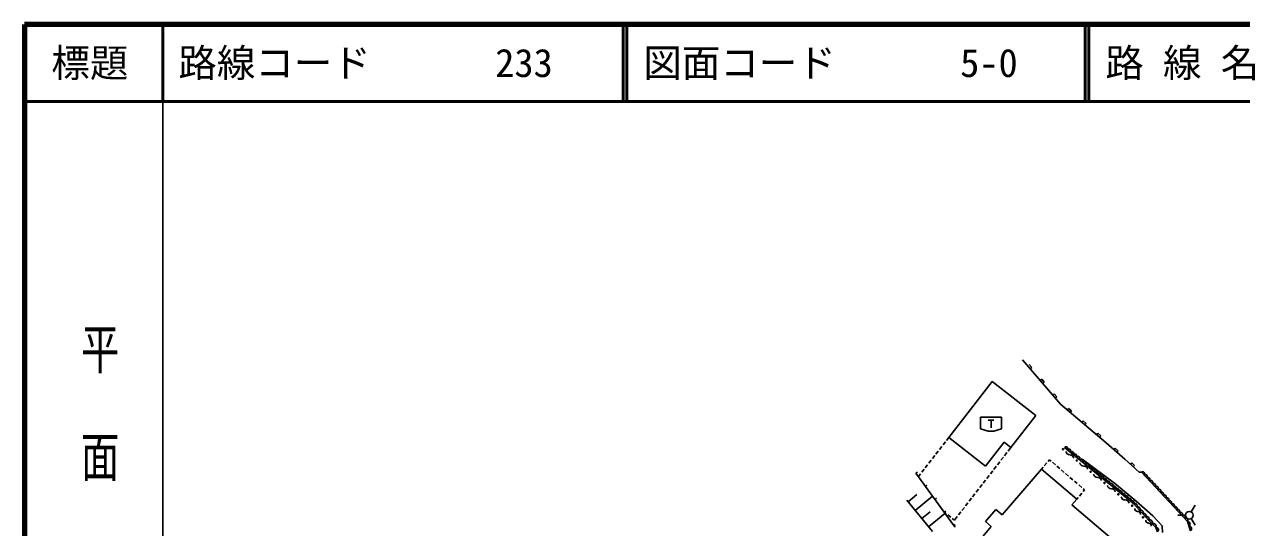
# Model space of a CAD drawing. Units: millimetres, scale not verified. Extents: x 40000 to 680000, y 20000 to 380000.
# Drawn here: x 40000 to 198084, y 314698 to 380000 of the extents above; entities that cross this region are included whole.
import ezdxf
from ezdxf.enums import TextEntityAlignment as Align

# ---------------------------------------------------------------- set-up
doc = ezdxf.new("R2010")
doc.units = ezdxf.units.MM
doc.header["$LTSCALE"] = 1000
for name, color, linetype, lineweight in [('M-BGD', 7, 'Continuous', 25), ('M-TTL', 2, 'Continuous', 140), ('M-TTL-BAND', 7, 'Continuous', 25), ('M-TTL-LINE', 7, 'Continuous', 50)]:
    doc.layers.add(name, color=color, linetype=linetype, lineweight=lineweight)
doc.layers.add('M-TTL-TXT', color=7, linetype='Continuous')
doc.styles.add('@ＭＳ ゴシック', font='')
doc.styles.add('ＭＳ ゴシック', font='')
doc.styles.get('@ＭＳ ゴシック').set_extended_font_data('@MS Gothic')
doc.styles.get('ＭＳ ゴシック').set_extended_font_data('MS Gothic')

msp = doc.modelspace()

# ---------------------------------------------------------------- linework, layer by layer
at = {"layer": 'M-BGD'}
for p, q in [((174573, 330708), (169619, 336482)), ((170821, 335465), (170495, 335845)), ((170631, 335303), (170821, 335465)), ((160042, 326384), (165705, 333665)), ((165705, 333665), (171360, 329267)), ((172123, 333947), (171933, 333785)), ((172448, 333568), (172123, 333947)), ((172259, 333405), (172448, 333568)), ((173751, 332050), (173561, 331887)), ((174076, 331670), (173751, 332050)), ((173886, 331508), (174076, 331670)), ((180482, 325695), (174573, 330708)), ((164184, 327510), (164184, 329010)), ((164184, 329010), (166884, 329010)), ((166884, 329010), (166884, 327510)), ((171360, 329267), (168120, 325101)), ((175592, 330171), (175430, 329980)), ((175973, 329847), (175592, 330171)), ((175811, 329657), (175973, 329847)), ((165184, 327210), (164184, 327510)), ((165184, 328642), (165884, 328642)), ((165534, 327642), (165534, 328642)), ((166884, 327510), (165884, 327210)), ((177498, 328554), (177337, 328363)), ((177880, 328230), (177498, 328554)), ((177718, 328040), (177880, 328230)), ((159300, 325430), (159607, 325825)), ((159761, 326022), (160042, 326384)), ((164829, 322661), (160042, 326384)), ((167252, 325776), (164829, 322661)), ((165884, 327210), (165184, 327210)), ((168120, 325101), (167252, 325776)), ((179405, 326936), (179243, 326746)), ((179786, 326613), (179405, 326936)), ((179624, 326422), (179786, 326613)), ((182897, 323590), (180482, 325695)), ((158380, 324246), (158687, 324641)), ((158840, 324838), (159147, 325233)), ((167598, 324430), (167291, 324035)), ((168120, 325101), (167752, 324627)), ((184061, 317777), (175066, 325109)), ((181665, 324995), (181501, 324807)), ((182042, 324667), (181665, 324995)), ((181878, 324478), (182042, 324667)), ((156998, 322470), (157305, 322865)), ((157459, 323062), (157766, 323457)), ((157919, 323654), (158226, 324049)), ((166217, 322654), (165910, 322259)), ((166677, 323246), (166370, 322851)), ((167138, 323838), (166831, 323443)), ((172290, 322524), (172102, 322305)), ((172779, 323093), (172453, 322714)), ((173130, 323502), (172942, 323283)), ((173130, 323502), (173325, 323334)), ((173514, 323171), (173894, 322846)), ((174083, 322683), (174463, 322357)), ((181568, 320452), (177355, 323564)), ((184757, 321881), (182897, 323590)), ((183812, 323089), (183643, 322905)), ((184180, 322750), (183812, 323089)), ((184011, 322566), (184180, 322750)), ((155785, 321759), (155987, 321906)), ((160694, 314977), (155785, 321759)), ((156103, 321319), (156384, 321681)), ((156538, 321878), (156845, 322273)), ((165296, 321470), (164989, 321075)), ((165756, 322062), (165449, 321667)), ((172102, 322305), (166982, 316341)), ((172102, 322305), (176665, 318388)), ((176665, 318388), (172102, 322305)), ((174652, 322194), (175032, 321869)), ((175222, 321706), (175601, 321380)), ((175791, 321217), (176170, 320892)), ((185068, 321884), (184757, 321881)), ((191032, 315483), (185068, 321884)), ((157012, 320064), (157214, 320210)), ((163915, 319694), (163608, 319299)), ((164375, 320286), (164068, 319891)), ((164836, 320878), (164529, 320483)), ((176360, 320729), (176739, 320403)), ((176929, 320240), (177308, 319914)), ((177498, 319752), (177693, 319584)), ((177693, 319584), (177505, 319365)), ((184399, 318146), (181568, 320452)), ((154609, 318269), (157943, 314195)), ((154780, 318060), (155903, 318979)), ((155699, 316937), (157945, 318775)), ((158239, 318368), (158442, 318515)), ((162533, 317917), (162226, 317523)), ((162994, 318510), (162687, 318115)), ((163454, 319102), (163147, 318707)), ((176665, 318388), (176050, 317671)), ((176853, 318607), (176665, 318388)), ((177342, 319176), (177016, 318796)), ((186004, 315655), (184061, 317777)), ((186559, 316231), (184399, 318146)), ((156566, 315877), (157626, 316745)), ((157434, 314817), (159554, 316552)), ((159715, 316498), (159435, 316716)), ((159467, 316672), (159669, 316819)), ((160307, 316038), (159912, 316345)), ((161612, 316733), (161305, 316339)), ((162073, 317325), (161766, 316931)), ((166152, 317054), (164800, 315479)), ((166982, 316341), (166152, 317054)), ((176050, 317671), (181267, 313192)), ((187743, 314945), (186559, 316231)), ((190792, 316307), (189792, 316307)), ((191542, 316740), (192042, 317606)), ((160783, 315667), (160504, 315884)), ((160694, 314977), (160896, 315123)), ((160694, 314977), (160868, 314766)), ((161152, 316141), (160783, 315667)), ((165559, 314827), (164451, 313537)), ((164800, 315479), (165559, 314827)), ((186923, 314727), (186004, 315655)), ((187134, 314155), (186923, 314727)), ((187822, 314047), (187743, 314945)), ((191428, 314282), (191032, 315483)), ((191542, 315874), (192042, 315008))]:
    msp.add_line(p, q, dxfattribs=at)
for centre, radius in [((174877, 324876), 75), ((176672, 323412), 75), ((178468, 321949), 75), ((180264, 320485), 75), ((182060, 319021), 75), ((183856, 317557), 75), ((191292, 316307), 500), ((185280, 316039), 75)]:
    msp.add_circle(centre, radius, dxfattribs=at)
for centre, radius, start, end in [((175260, 324948), 252, 321.33533, 140.29834), ((175754, 324640), 496, 189.23542, 272.39825), ((175651, 324629), 252, 321.33533, 140.29834), ((175795, 323649), 496, 9.23542, 92.39825), ((176042, 324310), 252, 321.33533, 140.29834), ((176433, 323991), 252, 321.33533, 140.29834), ((176825, 323672), 252, 321.33533, 140.29834), ((177216, 323354), 252, 321.33533, 140.29834), ((177550, 323176), 496, 189.23542, 272.39825), ((177607, 323035), 252, 321.33533, 140.29834), ((177591, 322185), 496, 9.23542, 92.39825), ((177998, 322716), 252, 321.33533, 140.29834), ((178389, 322397), 252, 321.33533, 140.29834), ((178780, 322079), 252, 321.33533, 140.29834), ((179346, 321712), 496, 189.23542, 272.39825), ((179171, 321760), 252, 321.33533, 140.29834), ((179387, 320721), 496, 9.23542, 92.39825), ((179562, 321441), 252, 321.33533, 140.29834), ((179953, 321122), 252, 321.33533, 140.29834), ((180344, 320803), 252, 321.33533, 140.29834), ((185238, 321690), 257, 314.6316, 131.32825), ((185589, 321314), 257, 314.6316, 131.32825), ((185940, 320937), 257, 314.6316, 131.32825), ((180735, 320485), 252, 321.33533, 140.29834), ((181141, 320248), 496, 189.23542, 272.39825), ((181126, 320166), 252, 321.33533, 140.29834), ((181183, 319257), 496, 9.23542, 92.39825), ((181518, 319847), 252, 321.33533, 140.29834), ((181909, 319528), 252, 321.33533, 140.29834), ((182300, 319210), 252, 321.33533, 140.29834), ((186291, 320561), 257, 314.6316, 131.32825), ((186641, 320184), 257, 314.6316, 131.32825), ((186992, 319808), 257, 314.6316, 131.32825), ((187343, 319431), 257, 314.6316, 131.32825), ((182937, 318785), 496, 189.23542, 272.39825), ((182691, 318891), 252, 321.33533, 140.29834), ((183082, 318572), 252, 321.33533, 140.29834), ((182979, 317793), 496, 9.23542, 92.39825), ((183473, 318253), 252, 321.33533, 140.29834), ((183864, 317935), 252, 321.33533, 140.29834), ((184225, 317537), 290, 320.49241, 124.4623), ((187694, 319055), 257, 314.6316, 131.32825), ((188045, 318678), 257, 314.6316, 131.32825), ((188396, 318302), 257, 314.6316, 131.32825), ((188747, 317925), 257, 314.6316, 131.32825), ((189097, 317549), 257, 314.6316, 131.32825), ((184551, 317153), 355, 173.54284, 272.81222), ((184614, 317113), 290, 320.49241, 124.4623), ((184585, 316444), 355, 353.54284, 92.81222), ((185003, 316689), 290, 320.49241, 124.4623), ((185391, 316264), 290, 320.49241, 124.4623), ((189448, 317172), 257, 314.6316, 131.32825), ((189799, 316796), 257, 314.6316, 131.32825), ((190150, 316419), 257, 314.6316, 131.32825), ((190501, 316043), 257, 314.6316, 131.32825), ((185780, 315840), 290, 320.49241, 124.4623), ((185975, 315635), 355, 173.54284, 272.81222), ((186010, 314926), 355, 353.54284, 92.81222), ((186171, 315361), 338, 329.85867, 119.57999), ((186630, 314897), 338, 329.85867, 119.57999), ((186972, 314420), 311, 301.51542, 99.02851), ((190852, 315666), 257, 314.6316, 131.32825), ((191060, 315160), 325, 301.56888, 94.9354), ((191258, 314559), 325, 301.56888, 94.9354)]:
    msp.add_arc(centre, radius, start, end, dxfattribs=at)
at = {"layer": 'M-TTL'}
for p, q in [((40000, 380000), (40000, 20000)), ((680000, 380000), (40000, 380000))]:
    msp.add_line(p, q, dxfattribs=at)
at = {"layer": 'M-TTL-BAND'}
msp.add_line((58000, 370000), (58000, 20000), dxfattribs=at)
at = {"layer": 'M-TTL-LINE'}
for p, q in [((58000, 380000), (58000, 370000)), ((117750, 380000), (117750, 370000)), ((118250, 380000), (118250, 370000)), ((177750, 380000), (177750, 370000)), ((178250, 380000), (178250, 370000)), ((40000, 370000), (680000, 370000))]:
    msp.add_line(p, q, dxfattribs=at)

# ---------------------------------------------------------------- texts
at = {"layer": 'M-TTL-BAND', "style": '@ＭＳ ゴシック', "width": 1.4}
msp.add_text('平  面  図', height=3666, rotation=270, dxfattribs=at).set_placement((49777, 306475), align=Align.MIDDLE_RIGHT)
at = {"layer": 'M-TTL-TXT', "style": 'ＭＳ ゴシック'}
msp.add_text('標題', height=3666, dxfattribs=at).set_placement((48500, 375000), align=Align.MIDDLE_CENTER)
for s, p in [('路線コード', (60000, 375000)), ('233', (101142, 375000)), ('図面コード', (120380, 375000)), ('5-0', (161521, 375000)), ('路 線 名', (180380, 375000))]:
    msp.add_text(s, height=3666, dxfattribs=at).set_placement(p, align=Align.MIDDLE_LEFT)

doc.saveas('drawing.dxf')
